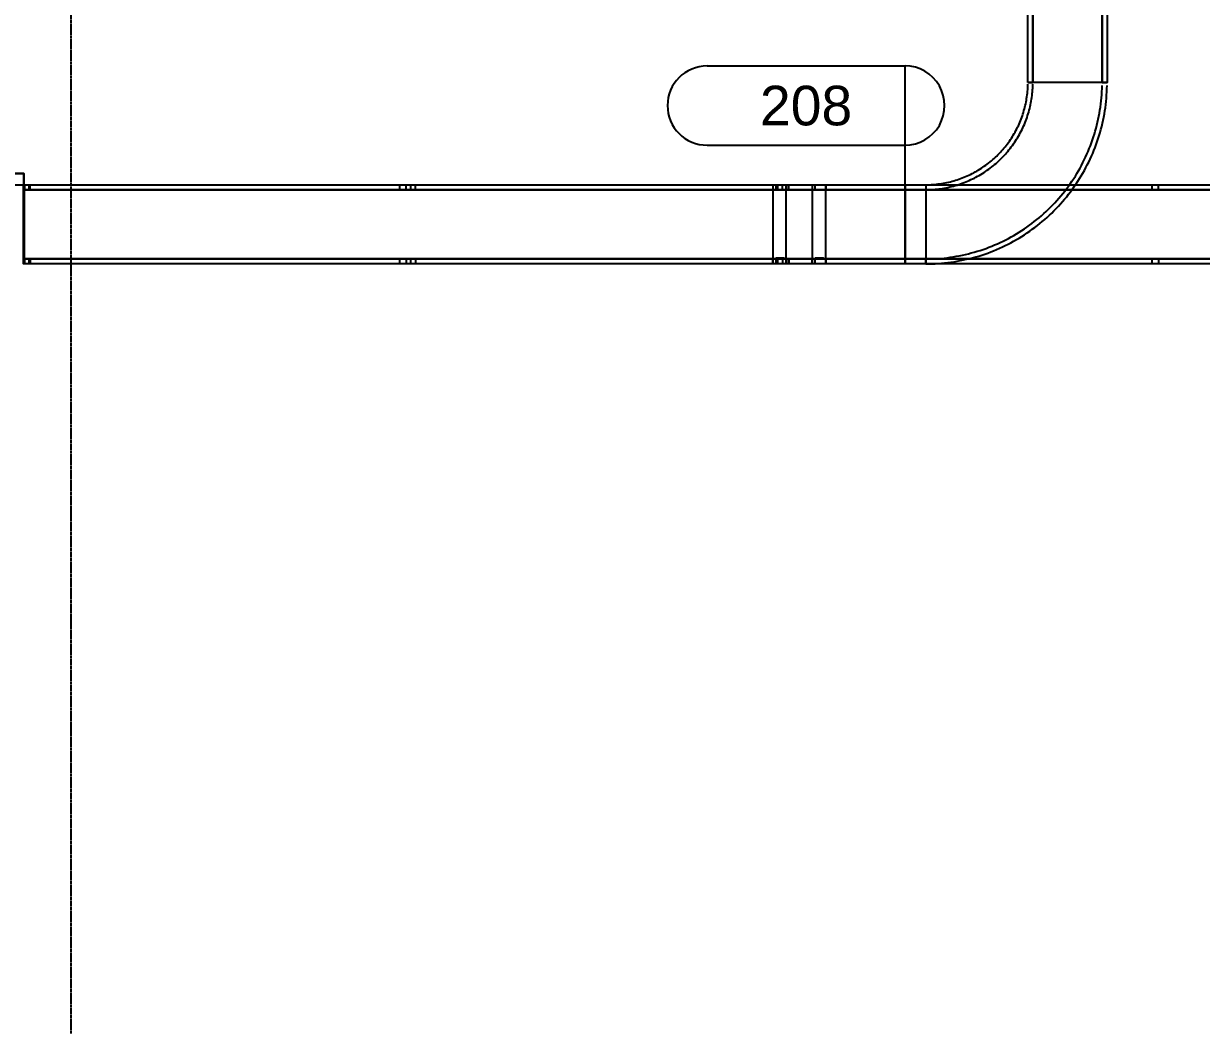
# Model space of a CAD drawing. Header units: inches. Extents: x -21257 to 11444, y 0 to 8704.
# Drawn here: x 2713.8 to 3070.8, y 7013.7 to 7317.3 of the extents above; entities that cross this region are included whole.
import ezdxf
from ezdxf.enums import TextEntityAlignment as Align

# ---------------------------------------------------------------- set-up
doc = ezdxf.new("R2010")
doc.units = ezdxf.units.IN
doc.header["$MEASUREMENT"] = 0
doc.linetypes.add('CENTER2', pattern=[1.125, 0.75, -0.125, 0.125, -0.125])
for name, color, linetype in [('100-CONV-LAYOUT', 3, 'Continuous'), ('200-CONV-LAYOUT', 4, 'Continuous'), ('200-CONV-NUMBERS', 4, 'Continuous'), ('200-CONV-ROLLERS', 4, 'Continuous'), ('Bldg_Cline', 8, 'CENTER2')]:
    doc.layers.add(name, color=color, linetype=linetype)
doc.styles.get("Standard").update_dxf_attribs({"font": 'helvl.shx'})

# ---------------------------------------------------------------- blocks, each defined once
blk = doc.blocks.new('Promise-US15-100330-00-10-003 Bldg Colums')
at = {"layer": 'Bldg_Cline'}
blk.add_line((1800, 7192), (1800, 8), dxfattribs=at)
blk = doc.blocks.new('DCBLOCK')
at = {"linetype": 'Continuous'}
for p, q in [((-0.625, 0), (0, 0)), ((-0.625, -0.25), (0, -0.25))]:
    blk.add_line(p, q, dxfattribs=at)
for centre, start, end in [((-0.625, -0.125), 90, 269.9999), ((0, -0.125), 269.9999, 90)]:
    blk.add_arc(centre, 0.125, start, end)
blk.add_attdef('FORTNAITEM', text='', height=0.125).set_placement((-0.3125, -0.125), align=Align.MIDDLE_CENTER)
at = {"flags": 1}
blk.add_attdef('SERIALNUM', (-0.625, -0.3437), '', height=0.125, dxfattribs=at)
blk = doc.blocks.new('Promise-US15-100330-00-20-408 200 Series')
at = {"layer": '200-CONV-LAYOUT', "color": 1, "linetype": 'Continuous'}
for p, q in [((-12530.26, -7271.56, 185.5), (-12531.76, -7271.56, 185.5)), ((-12531.76, -7271.56, 192), (-12530.26, -7271.56, 192)), ((-12530.26, -7271.56, 192), (-12530.26, -7271.56, 185.5)), ((-12509.26, -7271.56, 185.5), (-12507.76, -7271.56, 185.5)), ((-12509.26, -7271.56, 192), (-12509.26, -7271.56, 185.5)), ((-12509.26, -7271.56, 192), (-12507.76, -7271.56, 192)), ((-12835.94, -7302.56, 138.83), (-12835.94, -7304.06, 138.83)), ((-12835.94, -7304.06, 138.83), (-12834.51, -7304.06, 132.49)), ((-12834.51, -7304.06, 132.49), (-12834.51, -7302.56, 132.49)), ((-12718.88, -7302.56, 165.22), (-12718.88, -7304.06, 165.22)), ((-12718.88, -7304.06, 165.22), (-12717.45, -7304.06, 158.88)), ((-12717.45, -7304.06, 158.88), (-12717.45, -7302.56, 158.88)), ((-12609.14, -7302.56, 189.97), (-12609.14, -7304.06, 189.97)), ((-12607.71, -7304.06, 183.63), (-12609.14, -7304.06, 189.97)), ((-12607.71, -7302.56, 183.63), (-12607.71, -7304.06, 183.63)), ((-12605.09, -7302.56, 190.69), (-12605.09, -7304.06, 190.69)), ((-12605.09, -7304.06, 190.69), (-12604.24, -7304.06, 184.24)), ((-12604.24, -7304.06, 184.24), (-12604.24, -7302.56, 184.24)), ((-12597.16, -7302.56, 191.73), (-12597.16, -7304.06, 191.73)), ((-12596.31, -7304.06, 185.29), (-12597.16, -7304.06, 191.73)), ((-12596.31, -7302.56, 185.29), (-12596.31, -7304.06, 185.29)), ((-12593.01, -7304.06, 185.5), (-12593.01, -7302.56, 185.5)), ((-12593.01, -7302.56, 192), (-12593.01, -7304.06, 192)), ((-12593.01, -7304.06, 192), (-12593.01, -7304.06, 185.5)), ((-12569.01, -7302.56, 185.5), (-12569.01, -7304.06, 185.5)), ((-12569.01, -7302.56, 192), (-12569.01, -7304.06, 192)), ((-12569.01, -7304.06, 185.5), (-12569.01, -7302.56, 185.5)), ((-12569.01, -7302.56, 192), (-12569.01, -7304.06, 192)), ((-12569.01, -7304.06, 185.5), (-12569.01, -7304.06, 192)), ((-12569.01, -7304.06, 192), (-12569.01, -7304.06, 185.5)), ((-12562.76, -7302.56, 185.5), (-12562.76, -7304.06, 185.5)), ((-12562.76, -7302.56, 192), (-12562.76, -7304.06, 192)), ((-12562.76, -7304.06, 185.5), (-12562.76, -7304.06, 192)), ((-12835.94, -7325.06, 138.83), (-12834.51, -7325.06, 132.49)), ((-12835.94, -7325.06, 138.83), (-12835.94, -7326.56, 138.83)), ((-12834.51, -7325.06, 132.49), (-12834.51, -7326.56, 132.49)), ((-12718.88, -7325.06, 165.22), (-12717.45, -7325.06, 158.88)), ((-12718.88, -7325.06, 165.22), (-12718.88, -7326.56, 165.22)), ((-12717.45, -7325.06, 158.88), (-12717.45, -7326.56, 158.88)), ((-12609.14, -7325.06, 189.97), (-12607.71, -7325.06, 183.63)), ((-12609.14, -7326.56, 189.97), (-12609.14, -7325.06, 189.97)), ((-12607.71, -7325.06, 183.63), (-12607.71, -7326.56, 183.63)), ((-12605.09, -7325.06, 190.69), (-12604.24, -7325.06, 184.24)), ((-12605.09, -7325.06, 190.69), (-12605.09, -7326.56, 190.69)), ((-12604.24, -7325.06, 184.24), (-12604.24, -7326.56, 184.24)), ((-12597.16, -7325.06, 191.73), (-12596.31, -7325.06, 185.29)), ((-12597.16, -7326.56, 191.73), (-12597.16, -7325.06, 191.73)), ((-12596.31, -7325.06, 185.29), (-12596.31, -7326.56, 185.29)), ((-12593.01, -7325.06, 185.5), (-12593.01, -7326.56, 185.5)), ((-12593.01, -7325.06, 192), (-12593.01, -7325.06, 185.5)), ((-12593.01, -7325.06, 192), (-12593.01, -7326.56, 192)), ((-12569.01, -7325.06, 185.5), (-12569.01, -7326.56, 185.5)), ((-12569.01, -7325.06, 192), (-12569.01, -7325.06, 185.5)), ((-12569.01, -7326.56, 192), (-12569.01, -7325.06, 192)), ((-12569.01, -7325.06, 185.5), (-12569.01, -7326.56, 185.5)), ((-12569.01, -7325.06, 192), (-12569.01, -7325.06, 185.5)), ((-12569.01, -7325.06, 192), (-12569.01, -7326.56, 192)), ((-12562.76, -7325.06, 185.5), (-12562.76, -7326.56, 185.5)), ((-12562.76, -7325.06, 192), (-12562.76, -7325.06, 185.5)), ((-12562.76, -7326.56, 192), (-12562.76, -7325.06, 192))]:
    blk.add_line(p, q, dxfattribs=at)
at = {"layer": '200-CONV-LAYOUT', "color": 1}
for points in [[(-12562.76, -7302.56, 185.5), (-12562.22, -7302.56, 185.5), (-12561.68, -7302.54, 185.5), (-12561.14, -7302.52, 185.5), (-12560.6, -7302.49, 185.5), (-12560.06, -7302.44, 185.5), (-12559.52, -7302.39, 185.5), (-12558.99, -7302.33, 185.5), (-12558.45, -7302.26, 185.5), (-12557.91, -7302.18, 185.5), (-12557.38, -7302.09, 185.5), (-12556.85, -7301.99, 185.5), (-12556.32, -7301.89, 185.5), (-12555.79, -7301.77, 185.5), (-12555.26, -7301.64, 185.5), (-12554.74, -7301.51, 185.5), (-12554.22, -7301.36, 185.5), (-12553.7, -7301.21, 185.5), (-12553.18, -7301.05, 185.5), (-12552.67, -7300.87, 185.5), (-12552.16, -7300.69, 185.5), (-12551.65, -7300.5, 185.5), (-12551.15, -7300.31, 185.5), (-12550.65, -7300.1, 185.5), (-12550.16, -7299.88, 185.5), (-12549.66, -7299.66, 185.5), (-12549.17, -7299.43, 185.5), (-12548.69, -7299.18, 185.5), (-12548.21, -7298.93, 185.5), (-12547.73, -7298.68, 185.5), (-12547.26, -7298.41, 185.5), (-12546.8, -7298.13, 185.5), (-12546.34, -7297.85, 185.5), (-12545.88, -7297.56, 185.5), (-12545.43, -7297.26, 185.5), (-12544.98, -7296.96, 185.5), (-12544.54, -7296.64, 185.5), (-12544.11, -7296.32, 185.5), (-12543.68, -7295.99, 185.5), (-12543.26, -7295.65, 185.5), (-12542.84, -7295.31, 185.5), (-12542.43, -7294.96, 185.5), (-12542.02, -7294.6, 185.5), (-12541.62, -7294.23, 185.5), (-12541.23, -7293.86, 185.5), (-12540.84, -7293.48, 185.5), (-12540.46, -7293.1, 185.5), (-12540.09, -7292.7, 185.5), (-12539.73, -7292.31, 185.5), (-12539.37, -7291.9, 185.5), (-12539.02, -7291.49, 185.5), (-12538.67, -7291.07, 185.5), (-12538.34, -7290.65, 185.5), (-12538.01, -7290.22, 185.5), (-12537.68, -7289.78, 185.5), (-12537.37, -7289.34, 185.5), (-12537.06, -7288.9, 185.5), (-12536.77, -7288.45, 185.5), (-12536.47, -7287.99, 185.5), (-12536.19, -7287.53, 185.5), (-12535.92, -7287.06, 185.5), (-12535.65, -7286.59, 185.5), (-12535.39, -7286.12, 185.5), (-12535.14, -7285.64, 185.5), (-12534.9, -7285.15, 185.5), (-12534.67, -7284.66, 185.5), (-12534.44, -7284.17, 185.5), (-12534.23, -7283.68, 185.5), (-12534.02, -7283.18, 185.5), (-12533.82, -7282.67, 185.5), (-12533.63, -7282.17, 185.5), (-12533.45, -7281.66, 185.5), (-12533.28, -7281.14, 185.5), (-12533.12, -7280.63, 185.5), (-12532.96, -7280.11, 185.5), (-12532.82, -7279.59, 185.5), (-12532.68, -7279.06, 185.5), (-12532.56, -7278.54, 185.5), (-12532.44, -7278.01, 185.5), (-12532.33, -7277.48, 185.5), (-12532.23, -7276.95, 185.5), (-12532.15, -7276.41, 185.5), (-12532.07, -7275.88, 185.5), (-12532, -7275.34, 185.5), (-12531.93, -7274.8, 185.5), (-12531.88, -7274.26, 185.5), (-12531.84, -7273.72, 185.5), (-12531.81, -7273.18, 185.5), (-12531.78, -7272.64, 185.5), (-12531.77, -7272.1, 185.5)], [(-12562.76, -7302.56, 192), (-12562.22, -7302.56, 192), (-12561.68, -7302.54, 192), (-12561.14, -7302.52, 192), (-12560.6, -7302.49, 192), (-12560.06, -7302.44, 192), (-12559.52, -7302.39, 192), (-12558.99, -7302.33, 192), (-12558.45, -7302.26, 192), (-12557.91, -7302.18, 192), (-12557.38, -7302.09, 192), (-12556.85, -7301.99, 192), (-12556.32, -7301.89, 192), (-12555.79, -7301.77, 192), (-12555.26, -7301.64, 192), (-12554.74, -7301.51, 192), (-12554.22, -7301.36, 192), (-12553.7, -7301.21, 192), (-12553.18, -7301.05, 192), (-12552.67, -7300.87, 192), (-12552.16, -7300.69, 192), (-12551.65, -7300.5, 192), (-12551.15, -7300.31, 192), (-12550.65, -7300.1, 192), (-12550.16, -7299.88, 192), (-12549.66, -7299.66, 192), (-12549.17, -7299.43, 192), (-12548.69, -7299.18, 192), (-12548.21, -7298.93, 192), (-12547.73, -7298.68, 192), (-12547.26, -7298.41, 192), (-12546.8, -7298.13, 192), (-12546.34, -7297.85, 192), (-12545.88, -7297.56, 192), (-12545.43, -7297.26, 192), (-12544.98, -7296.96, 192), (-12544.54, -7296.64, 192), (-12544.11, -7296.32, 192), (-12543.68, -7295.99, 192), (-12543.26, -7295.65, 192), (-12542.84, -7295.31, 192), (-12542.43, -7294.96, 192), (-12542.02, -7294.6, 192), (-12541.62, -7294.23, 192), (-12541.23, -7293.86, 192), (-12540.84, -7293.48, 192), (-12540.46, -7293.1, 192), (-12540.09, -7292.7, 192), (-12539.73, -7292.31, 192), (-12539.37, -7291.9, 192), (-12539.02, -7291.49, 192), (-12538.67, -7291.07, 192), (-12538.34, -7290.65, 192), (-12538.01, -7290.22, 192), (-12537.68, -7289.78, 192), (-12537.37, -7289.34, 192), (-12537.06, -7288.9, 192), (-12536.77, -7288.45, 192), (-12536.47, -7287.99, 192), (-12536.19, -7287.53, 192), (-12535.92, -7287.06, 192), (-12535.65, -7286.59, 192), (-12535.39, -7286.12, 192), (-12535.14, -7285.64, 192), (-12534.9, -7285.15, 192), (-12534.67, -7284.66, 192), (-12534.44, -7284.17, 192), (-12534.23, -7283.68, 192), (-12534.02, -7283.18, 192), (-12533.82, -7282.67, 192), (-12533.63, -7282.17, 192), (-12533.45, -7281.66, 192), (-12533.28, -7281.14, 192), (-12533.12, -7280.63, 192), (-12532.96, -7280.11, 192), (-12532.82, -7279.59, 192), (-12532.68, -7279.06, 192), (-12532.56, -7278.54, 192), (-12532.44, -7278.01, 192), (-12532.33, -7277.48, 192), (-12532.23, -7276.95, 192), (-12532.15, -7276.41, 192), (-12532.07, -7275.88, 192), (-12532, -7275.34, 192), (-12531.93, -7274.8, 192), (-12531.88, -7274.26, 192), (-12531.84, -7273.72, 192), (-12531.81, -7273.18, 192), (-12531.78, -7272.64, 192), (-12531.77, -7272.1, 192)], [(-12562.76, -7304.06, 185.5), (-12562.2, -7304.06, 185.5), (-12561.63, -7304.04, 185.5), (-12561.06, -7304.02, 185.5), (-12560.5, -7303.98, 185.5), (-12559.93, -7303.94, 185.5), (-12559.37, -7303.88, 185.5), (-12558.8, -7303.82, 185.5), (-12558.24, -7303.75, 185.5), (-12557.68, -7303.66, 185.5), (-12557.12, -7303.57, 185.5), (-12556.56, -7303.47, 185.5), (-12556.01, -7303.35, 185.5), (-12555.45, -7303.23, 185.5), (-12554.9, -7303.1, 185.5), (-12554.35, -7302.96, 185.5), (-12553.81, -7302.8, 185.5), (-12553.26, -7302.64, 185.5), (-12552.72, -7302.47, 185.5), (-12552.18, -7302.29, 185.5), (-12551.65, -7302.1, 185.5), (-12551.12, -7301.9, 185.5), (-12550.59, -7301.7, 185.5), (-12550.07, -7301.48, 185.5), (-12549.55, -7301.25, 185.5), (-12549.03, -7301.02, 185.5), (-12548.52, -7300.77, 185.5), (-12548.01, -7300.52, 185.5), (-12547.51, -7300.26, 185.5), (-12547.01, -7299.99, 185.5), (-12546.51, -7299.71, 185.5), (-12546.03, -7299.42, 185.5), (-12545.54, -7299.12, 185.5), (-12545.06, -7298.82, 185.5), (-12544.59, -7298.51, 185.5), (-12544.12, -7298.18, 185.5), (-12543.66, -7297.86, 185.5), (-12543.2, -7297.52, 185.5), (-12542.75, -7297.17, 185.5), (-12542.31, -7296.82, 185.5), (-12541.87, -7296.46, 185.5), (-12541.44, -7296.09, 185.5), (-12541.02, -7295.71, 185.5), (-12540.6, -7295.33, 185.5), (-12540.19, -7294.94, 185.5), (-12539.78, -7294.54, 185.5), (-12539.39, -7294.14, 185.5), (-12538.99, -7293.73, 185.5), (-12538.61, -7293.31, 185.5), (-12538.24, -7292.88, 185.5), (-12537.87, -7292.45, 185.5), (-12537.51, -7292.02, 185.5), (-12537.15, -7291.57, 185.5), (-12536.81, -7291.12, 185.5), (-12536.47, -7290.67, 185.5), (-12536.14, -7290.2, 185.5), (-12535.82, -7289.74, 185.5), (-12535.51, -7289.26, 185.5), (-12535.2, -7288.78, 185.5), (-12534.91, -7288.3, 185.5), (-12534.62, -7287.81, 185.5), (-12534.34, -7287.32, 185.5), (-12534.07, -7286.82, 185.5), (-12533.81, -7286.32, 185.5), (-12533.55, -7285.81, 185.5), (-12533.31, -7285.3, 185.5), (-12533.07, -7284.78, 185.5), (-12532.85, -7284.26, 185.5), (-12532.63, -7283.74, 185.5), (-12532.42, -7283.21, 185.5), (-12532.22, -7282.68, 185.5), (-12532.03, -7282.14, 185.5), (-12531.85, -7281.61, 185.5), (-12531.68, -7281.06, 185.5), (-12531.52, -7280.52, 185.5), (-12531.37, -7279.97, 185.5), (-12531.23, -7279.42, 185.5), (-12531.1, -7278.87, 185.5), (-12530.97, -7278.32, 185.5), (-12530.86, -7277.76, 185.5), (-12530.76, -7277.21, 185.5), (-12530.66, -7276.65, 185.5), (-12530.58, -7276.09, 185.5), (-12530.51, -7275.52, 185.5), (-12530.44, -7274.96, 185.5), (-12530.39, -7274.4, 185.5), (-12530.34, -7273.83, 185.5), (-12530.31, -7273.26, 185.5), (-12530.28, -7272.7, 185.5), (-12530.27, -7272.13, 185.5)], [(-12562.76, -7304.06, 192), (-12562.2, -7304.06, 192), (-12561.63, -7304.04, 192), (-12561.06, -7304.02, 192), (-12560.5, -7303.98, 192), (-12559.93, -7303.94, 192), (-12559.37, -7303.88, 192), (-12558.8, -7303.82, 192), (-12558.24, -7303.75, 192), (-12557.68, -7303.66, 192), (-12557.12, -7303.57, 192), (-12556.56, -7303.47, 192), (-12556.01, -7303.35, 192), (-12555.45, -7303.23, 192), (-12554.9, -7303.1, 192), (-12554.35, -7302.96, 192), (-12553.81, -7302.8, 192), (-12553.26, -7302.64, 192), (-12552.72, -7302.47, 192), (-12552.18, -7302.29, 192), (-12551.65, -7302.1, 192), (-12551.12, -7301.9, 192), (-12550.59, -7301.7, 192), (-12550.07, -7301.48, 192), (-12549.55, -7301.25, 192), (-12549.03, -7301.02, 192), (-12548.52, -7300.77, 192), (-12548.01, -7300.52, 192), (-12547.51, -7300.26, 192), (-12547.01, -7299.99, 192), (-12546.51, -7299.71, 192), (-12546.03, -7299.42, 192), (-12545.54, -7299.12, 192), (-12545.06, -7298.82, 192), (-12544.59, -7298.51, 192), (-12544.12, -7298.18, 192), (-12543.66, -7297.86, 192), (-12543.2, -7297.52, 192), (-12542.75, -7297.17, 192), (-12542.31, -7296.82, 192), (-12541.87, -7296.46, 192), (-12541.44, -7296.09, 192), (-12541.02, -7295.71, 192), (-12540.6, -7295.33, 192), (-12540.19, -7294.94, 192), (-12539.78, -7294.54, 192), (-12539.39, -7294.14, 192), (-12538.99, -7293.73, 192), (-12538.61, -7293.31, 192), (-12538.24, -7292.88, 192), (-12537.87, -7292.45, 192), (-12537.51, -7292.02, 192), (-12537.15, -7291.57, 192), (-12536.81, -7291.12, 192), (-12536.47, -7290.67, 192), (-12536.14, -7290.2, 192), (-12535.82, -7289.74, 192), (-12535.51, -7289.26, 192), (-12535.2, -7288.78, 192), (-12534.91, -7288.3, 192), (-12534.62, -7287.81, 192), (-12534.34, -7287.32, 192), (-12534.07, -7286.82, 192), (-12533.81, -7286.32, 192), (-12533.55, -7285.81, 192), (-12533.31, -7285.3, 192), (-12533.07, -7284.78, 192), (-12532.85, -7284.26, 192), (-12532.63, -7283.74, 192), (-12532.42, -7283.21, 192), (-12532.22, -7282.68, 192), (-12532.03, -7282.14, 192), (-12531.85, -7281.61, 192), (-12531.68, -7281.06, 192), (-12531.52, -7280.52, 192), (-12531.37, -7279.97, 192), (-12531.23, -7279.42, 192), (-12531.1, -7278.87, 192), (-12530.97, -7278.32, 192), (-12530.86, -7277.76, 192), (-12530.76, -7277.21, 192), (-12530.66, -7276.65, 192), (-12530.58, -7276.09, 192), (-12530.51, -7275.52, 192), (-12530.44, -7274.96, 192), (-12530.39, -7274.4, 192), (-12530.34, -7273.83, 192), (-12530.31, -7273.26, 192), (-12530.28, -7272.7, 192), (-12530.27, -7272.13, 192)], [(-12562.76, -7325.06, 185.5), (-12561.83, -7325.05, 185.5), (-12560.9, -7325.03, 185.5), (-12559.96, -7324.99, 185.5), (-12559.03, -7324.93, 185.5), (-12558.1, -7324.86, 185.5), (-12557.17, -7324.77, 185.5), (-12556.24, -7324.66, 185.5), (-12555.32, -7324.54, 185.5), (-12554.39, -7324.4, 185.5), (-12553.47, -7324.25, 185.5), (-12552.56, -7324.08, 185.5), (-12551.64, -7323.89, 185.5), (-12550.73, -7323.69, 185.5), (-12549.82, -7323.47, 185.5), (-12548.92, -7323.24, 185.5), (-12548.02, -7322.99, 185.5), (-12547.12, -7322.72, 185.5), (-12546.23, -7322.44, 185.5), (-12545.35, -7322.15, 185.5), (-12544.47, -7321.84, 185.5), (-12543.59, -7321.51, 185.5), (-12542.72, -7321.17, 185.5), (-12541.86, -7320.81, 185.5), (-12541, -7320.44, 185.5), (-12540.15, -7320.05, 185.5), (-12539.31, -7319.65, 185.5), (-12538.48, -7319.23, 185.5), (-12537.65, -7318.8, 185.5), (-12536.83, -7318.35, 185.5), (-12536.01, -7317.89, 185.5), (-12535.21, -7317.42, 185.5), (-12534.41, -7316.93, 185.5), (-12533.63, -7316.43, 185.5), (-12532.85, -7315.92, 185.5), (-12532.08, -7315.39, 185.5), (-12531.32, -7314.84, 185.5), (-12530.57, -7314.29, 185.5), (-12529.83, -7313.72, 185.5), (-12529.1, -7313.14, 185.5), (-12528.37, -7312.55, 185.5), (-12527.66, -7311.94, 185.5), (-12526.97, -7311.32, 185.5), (-12526.28, -7310.69, 185.5), (-12525.6, -7310.05, 185.5), (-12524.93, -7309.39, 185.5), (-12524.28, -7308.73, 185.5), (-12523.64, -7308.05, 185.5), (-12523.01, -7307.36, 185.5), (-12522.39, -7306.66, 185.5), (-12521.78, -7305.95, 185.5), (-12521.19, -7305.23, 185.5), (-12520.61, -7304.5, 185.5), (-12520.04, -7303.76, 185.5), (-12519.48, -7303.01, 185.5), (-12518.94, -7302.25, 185.5), (-12518.41, -7301.48, 185.5), (-12517.9, -7300.7, 185.5), (-12517.39, -7299.91, 185.5), (-12516.91, -7299.12, 185.5), (-12516.43, -7298.31, 185.5), (-12515.97, -7297.5, 185.5), (-12515.53, -7296.68, 185.5), (-12515.1, -7295.85, 185.5), (-12514.68, -7295.02, 185.5), (-12514.28, -7294.17, 185.5), (-12513.89, -7293.32, 185.5), (-12513.52, -7292.47, 185.5), (-12513.16, -7291.6, 185.5), (-12512.82, -7290.74, 185.5), (-12512.49, -7289.86, 185.5), (-12512.18, -7288.98, 185.5), (-12511.88, -7288.09, 185.5), (-12511.6, -7287.2, 185.5), (-12511.34, -7286.31, 185.5), (-12511.09, -7285.41, 185.5), (-12510.85, -7284.51, 185.5), (-12510.64, -7283.6, 185.5), (-12510.43, -7282.69, 185.5), (-12510.25, -7281.77, 185.5), (-12510.08, -7280.85, 185.5), (-12509.92, -7279.93, 185.5), (-12509.78, -7279.01, 185.5), (-12509.66, -7278.08, 185.5), (-12509.56, -7277.15, 185.5), (-12509.47, -7276.23, 185.5), (-12509.39, -7275.29, 185.5), (-12509.34, -7274.36, 185.5), (-12509.3, -7273.43, 185.5), (-12509.27, -7272.5, 185.5)], [(-12562.76, -7325.06, 192), (-12561.83, -7325.05, 192), (-12560.9, -7325.03, 192), (-12559.96, -7324.99, 192), (-12559.03, -7324.93, 192), (-12558.1, -7324.86, 192), (-12557.17, -7324.77, 192), (-12556.24, -7324.66, 192), (-12555.32, -7324.54, 192), (-12554.39, -7324.4, 192), (-12553.47, -7324.25, 192), (-12552.56, -7324.08, 192), (-12551.64, -7323.89, 192), (-12550.73, -7323.69, 192), (-12549.82, -7323.47, 192), (-12548.92, -7323.24, 192), (-12548.02, -7322.99, 192), (-12547.12, -7322.72, 192), (-12546.23, -7322.44, 192), (-12545.35, -7322.15, 192), (-12544.47, -7321.84, 192), (-12543.59, -7321.51, 192), (-12542.72, -7321.17, 192), (-12541.86, -7320.81, 192), (-12541, -7320.44, 192), (-12540.15, -7320.05, 192), (-12539.31, -7319.65, 192), (-12538.48, -7319.23, 192), (-12537.65, -7318.8, 192), (-12536.83, -7318.35, 192), (-12536.01, -7317.89, 192), (-12535.21, -7317.42, 192), (-12534.41, -7316.93, 192), (-12533.63, -7316.43, 192), (-12532.85, -7315.92, 192), (-12532.08, -7315.39, 192), (-12531.32, -7314.84, 192), (-12530.57, -7314.29, 192), (-12529.83, -7313.72, 192), (-12529.1, -7313.14, 192), (-12528.37, -7312.55, 192), (-12527.66, -7311.94, 192), (-12526.97, -7311.32, 192), (-12526.28, -7310.69, 192), (-12525.6, -7310.05, 192), (-12524.93, -7309.39, 192), (-12524.28, -7308.73, 192), (-12523.64, -7308.05, 192), (-12523.01, -7307.36, 192), (-12522.39, -7306.66, 192), (-12521.78, -7305.95, 192), (-12521.19, -7305.23, 192), (-12520.61, -7304.5, 192), (-12520.04, -7303.76, 192), (-12519.48, -7303.01, 192), (-12518.94, -7302.25, 192), (-12518.41, -7301.48, 192), (-12517.9, -7300.7, 192), (-12517.39, -7299.91, 192), (-12516.91, -7299.12, 192), (-12516.43, -7298.31, 192), (-12515.97, -7297.5, 192), (-12515.53, -7296.68, 192), (-12515.1, -7295.85, 192), (-12514.68, -7295.02, 192), (-12514.28, -7294.17, 192), (-12513.89, -7293.32, 192), (-12513.52, -7292.47, 192), (-12513.16, -7291.6, 192), (-12512.82, -7290.74, 192), (-12512.49, -7289.86, 192), (-12512.18, -7288.98, 192), (-12511.88, -7288.09, 192), (-12511.6, -7287.2, 192), (-12511.34, -7286.31, 192), (-12511.09, -7285.41, 192), (-12510.85, -7284.51, 192), (-12510.64, -7283.6, 192), (-12510.43, -7282.69, 192), (-12510.25, -7281.77, 192), (-12510.08, -7280.85, 192), (-12509.92, -7279.93, 192), (-12509.78, -7279.01, 192), (-12509.66, -7278.08, 192), (-12509.56, -7277.15, 192), (-12509.47, -7276.23, 192), (-12509.39, -7275.29, 192), (-12509.34, -7274.36, 192), (-12509.3, -7273.43, 192), (-12509.27, -7272.5, 192)], [(-12562.76, -7326.56, 185.5), (-12561.8, -7326.55, 185.5), (-12560.84, -7326.53, 185.5), (-12559.89, -7326.49, 185.5), (-12558.93, -7326.43, 185.5), (-12557.97, -7326.35, 185.5), (-12557.01, -7326.26, 185.5), (-12556.06, -7326.15, 185.5), (-12555.11, -7326.03, 185.5), (-12554.16, -7325.89, 185.5), (-12553.21, -7325.73, 185.5), (-12552.27, -7325.55, 185.5), (-12551.33, -7325.36, 185.5), (-12550.39, -7325.15, 185.5), (-12549.46, -7324.93, 185.5), (-12548.53, -7324.69, 185.5), (-12547.6, -7324.43, 185.5), (-12546.68, -7324.16, 185.5), (-12545.77, -7323.87, 185.5), (-12544.86, -7323.57, 185.5), (-12543.95, -7323.25, 185.5), (-12543.05, -7322.91, 185.5), (-12542.16, -7322.56, 185.5), (-12541.27, -7322.19, 185.5), (-12540.39, -7321.81, 185.5), (-12539.52, -7321.41, 185.5), (-12538.65, -7321, 185.5), (-12537.79, -7320.57, 185.5), (-12536.94, -7320.12, 185.5), (-12536.1, -7319.67, 185.5), (-12535.26, -7319.19, 185.5), (-12534.44, -7318.71, 185.5), (-12533.62, -7318.21, 185.5), (-12532.81, -7317.69, 185.5), (-12532.01, -7317.16, 185.5), (-12531.22, -7316.62, 185.5), (-12530.44, -7316.06, 185.5), (-12529.66, -7315.49, 185.5), (-12528.9, -7314.9, 185.5), (-12528.15, -7314.31, 185.5), (-12527.41, -7313.69, 185.5), (-12526.68, -7313.07, 185.5), (-12525.96, -7312.44, 185.5), (-12525.25, -7311.79, 185.5), (-12524.56, -7311.13, 185.5), (-12523.87, -7310.45, 185.5), (-12523.2, -7309.77, 185.5), (-12522.54, -7309.07, 185.5), (-12521.89, -7308.36, 185.5), (-12521.25, -7307.65, 185.5), (-12520.63, -7306.92, 185.5), (-12520.02, -7306.18, 185.5), (-12519.42, -7305.42, 185.5), (-12518.84, -7304.66, 185.5), (-12518.27, -7303.89, 185.5), (-12517.71, -7303.11, 185.5), (-12517.17, -7302.32, 185.5), (-12516.64, -7301.52, 185.5), (-12516.12, -7300.71, 185.5), (-12515.62, -7299.89, 185.5), (-12515.13, -7299.06, 185.5), (-12514.66, -7298.23, 185.5), (-12514.2, -7297.38, 185.5), (-12513.76, -7296.53, 185.5), (-12513.33, -7295.67, 185.5), (-12512.92, -7294.81, 185.5), (-12512.52, -7293.93, 185.5), (-12512.14, -7293.05, 185.5), (-12511.77, -7292.17, 185.5), (-12511.42, -7291.27, 185.5), (-12511.08, -7290.37, 185.5), (-12510.76, -7289.47, 185.5), (-12510.46, -7288.56, 185.5), (-12510.17, -7287.64, 185.5), (-12509.89, -7286.72, 185.5), (-12509.64, -7285.8, 185.5), (-12509.4, -7284.87, 185.5), (-12509.17, -7283.93, 185.5), (-12508.97, -7283, 185.5), (-12508.77, -7282.06, 185.5), (-12508.6, -7281.11, 185.5), (-12508.44, -7280.17, 185.5), (-12508.3, -7279.22, 185.5), (-12508.17, -7278.27, 185.5), (-12508.07, -7277.31, 185.5), (-12507.97, -7276.36, 185.5), (-12507.9, -7275.4, 185.5), (-12507.84, -7274.44, 185.5), (-12507.8, -7273.48, 185.5), (-12507.77, -7272.52, 185.5)], [(-12562.76, -7326.56, 192), (-12561.8, -7326.55, 192), (-12560.84, -7326.53, 192), (-12559.89, -7326.49, 192), (-12558.93, -7326.43, 192), (-12557.97, -7326.35, 192), (-12557.01, -7326.26, 192), (-12556.06, -7326.15, 192), (-12555.11, -7326.03, 192), (-12554.16, -7325.89, 192), (-12553.21, -7325.73, 192), (-12552.27, -7325.55, 192), (-12551.33, -7325.36, 192), (-12550.39, -7325.15, 192), (-12549.46, -7324.93, 192), (-12548.53, -7324.69, 192), (-12547.6, -7324.43, 192), (-12546.68, -7324.16, 192), (-12545.77, -7323.87, 192), (-12544.86, -7323.57, 192), (-12543.95, -7323.25, 192), (-12543.05, -7322.91, 192), (-12542.16, -7322.56, 192), (-12541.27, -7322.19, 192), (-12540.39, -7321.81, 192), (-12539.52, -7321.41, 192), (-12538.65, -7321, 192), (-12537.79, -7320.57, 192), (-12536.94, -7320.12, 192), (-12536.1, -7319.67, 192), (-12535.26, -7319.19, 192), (-12534.44, -7318.71, 192), (-12533.62, -7318.21, 192), (-12532.81, -7317.69, 192), (-12532.01, -7317.16, 192), (-12531.22, -7316.62, 192), (-12530.44, -7316.06, 192), (-12529.66, -7315.49, 192), (-12528.9, -7314.9, 192), (-12528.15, -7314.31, 192), (-12527.41, -7313.69, 192), (-12526.68, -7313.07, 192), (-12525.96, -7312.44, 192), (-12525.25, -7311.79, 192), (-12524.56, -7311.13, 192), (-12523.87, -7310.45, 192), (-12523.2, -7309.77, 192), (-12522.54, -7309.07, 192), (-12521.89, -7308.36, 192), (-12521.25, -7307.65, 192), (-12520.63, -7306.92, 192), (-12520.02, -7306.18, 192), (-12519.42, -7305.42, 192), (-12518.84, -7304.66, 192), (-12518.27, -7303.89, 192), (-12517.71, -7303.11, 192), (-12517.17, -7302.32, 192), (-12516.64, -7301.52, 192), (-12516.12, -7300.71, 192), (-12515.62, -7299.89, 192), (-12515.13, -7299.06, 192), (-12514.66, -7298.23, 192), (-12514.2, -7297.38, 192), (-12513.76, -7296.53, 192), (-12513.33, -7295.67, 192), (-12512.92, -7294.81, 192), (-12512.52, -7293.93, 192), (-12512.14, -7293.05, 192), (-12511.77, -7292.17, 192), (-12511.42, -7291.27, 192), (-12511.08, -7290.37, 192), (-12510.76, -7289.47, 192), (-12510.46, -7288.56, 192), (-12510.17, -7287.64, 192), (-12509.89, -7286.72, 192), (-12509.64, -7285.8, 192), (-12509.4, -7284.87, 192), (-12509.17, -7283.93, 192), (-12508.97, -7283, 192), (-12508.77, -7282.06, 192), (-12508.6, -7281.11, 192), (-12508.44, -7280.17, 192), (-12508.3, -7279.22, 192), (-12508.17, -7278.27, 192), (-12508.07, -7277.31, 192), (-12507.97, -7276.36, 192), (-12507.9, -7275.4, 192), (-12507.84, -7274.44, 192), (-12507.8, -7273.48, 192), (-12507.77, -7272.52, 192)]]:
    blk.add_polyline3d(points, dxfattribs=at)
for points in [[(-12531.76, -7271.56, 185.5), (-12531.76, -7247.56, 185.5), (-12530.26, -7247.56, 185.5), (-12530.26, -7271.56, 185.5)], [(-12531.76, -7271.56, 192), (-12531.76, -7247.56, 192), (-12530.26, -7247.56, 192), (-12530.26, -7271.56, 192)], [(-12530.26, -7271.56, 192), (-12530.26, -7247.56, 192), (-12509.26, -7247.56, 192), (-12509.26, -7271.56, 192)], [(-12530.26, -7271.56, 192), (-12530.26, -7247.56, 192), (-12530.26, -7247.56, 185.5), (-12530.26, -7271.56, 185.5)], [(-12509.26, -7271.56, 192), (-12509.26, -7247.56, 192), (-12509.26, -7247.56, 185.5), (-12509.26, -7271.56, 185.5)], [(-12509.26, -7271.56, 185.5), (-12509.26, -7247.56, 185.5), (-12507.76, -7247.56, 185.5), (-12507.76, -7271.56, 185.5)], [(-12509.26, -7271.56, 192), (-12509.26, -7247.56, 192), (-12507.76, -7247.56, 192), (-12507.76, -7271.56, 192)], [(-12836.16, -7299.19, 138), (-12848.16, -7299.19, 138), (-12848.16, -7299.19, 134), (-12836.16, -7299.19, 134)], [(-12836.16, -7302.56, 138), (-12836.16, -7299.19, 138), (-12848.16, -7299.19, 138), (-12848.16, -7302.56, 138)], [(-12836.16, -7299.19, 138), (-12836.16, -7302.56, 138), (-12836.16, -7302.56, 134), (-12836.16, -7299.19, 134)], [(-12835.94, -7302.56, 138.83), (-12609.14, -7302.56, 189.97), (-12609.14, -7304.06, 189.97), (-12835.94, -7304.06, 138.83)], [(-12835.94, -7304.06, 138.83), (-12609.14, -7304.06, 189.97), (-12609.14, -7325.06, 189.97), (-12835.94, -7325.06, 138.83)], [(-12835.94, -7304.06, 138.83), (-12609.14, -7304.06, 189.97), (-12607.71, -7304.06, 183.63), (-12834.51, -7304.06, 132.49)], [(-12834.51, -7302.56, 132.49), (-12607.71, -7302.56, 183.63), (-12607.71, -7304.06, 183.63), (-12834.51, -7304.06, 132.49)], [(-12605.09, -7302.56, 190.69), (-12597.16, -7302.56, 191.73), (-12597.16, -7304.06, 191.73), (-12605.09, -7304.06, 190.69)], [(-12605.09, -7304.06, 190.69), (-12597.16, -7304.06, 191.73), (-12597.16, -7325.06, 191.73), (-12605.09, -7325.06, 190.69)], [(-12605.09, -7304.06, 190.69), (-12597.16, -7304.06, 191.73), (-12596.31, -7304.06, 185.29), (-12604.24, -7304.06, 184.24)], [(-12604.24, -7302.56, 184.24), (-12596.31, -7302.56, 185.29), (-12596.31, -7304.06, 185.29), (-12604.24, -7304.06, 184.24)], [(-12593.01, -7302.56, 185.5), (-12569.01, -7302.56, 185.5), (-12569.01, -7304.06, 185.5), (-12593.01, -7304.06, 185.5)], [(-12593.01, -7302.56, 192), (-12569.01, -7302.56, 192), (-12569.01, -7304.06, 192), (-12593.01, -7304.06, 192)], [(-12593.01, -7304.06, 192), (-12569.01, -7304.06, 192), (-12569.01, -7325.06, 192), (-12593.01, -7325.06, 192)], [(-12593.01, -7304.06, 192), (-12569.01, -7304.06, 192), (-12569.01, -7304.06, 185.5), (-12593.01, -7304.06, 185.5)], [(-12569.01, -7302.56, 185.5), (-12562.76, -7302.56, 185.5), (-12562.76, -7304.06, 185.5), (-12569.01, -7304.06, 185.5)], [(-12569.01, -7302.56, 192), (-12562.76, -7302.56, 192), (-12562.76, -7304.06, 192), (-12569.01, -7304.06, 192)], [(-12569.01, -7304.06, 192), (-12562.76, -7304.06, 192), (-12562.76, -7325.06, 192), (-12569.01, -7325.06, 192)], [(-12569.01, -7304.06, 192), (-12562.76, -7304.06, 192), (-12562.76, -7304.06, 185.5), (-12569.01, -7304.06, 185.5)], [(-12835.94, -7325.06, 138.83), (-12609.14, -7325.06, 189.97), (-12607.71, -7325.06, 183.63), (-12834.51, -7325.06, 132.49)], [(-12835.94, -7325.06, 138.83), (-12609.14, -7325.06, 189.97), (-12609.14, -7326.56, 189.97), (-12835.94, -7326.56, 138.83)], [(-12834.51, -7325.06, 132.49), (-12607.71, -7325.06, 183.63), (-12607.71, -7326.56, 183.63), (-12834.51, -7326.56, 132.49)], [(-12605.09, -7325.06, 190.69), (-12597.16, -7325.06, 191.73), (-12596.31, -7325.06, 185.29), (-12604.24, -7325.06, 184.24)], [(-12605.09, -7325.06, 190.69), (-12597.16, -7325.06, 191.73), (-12597.16, -7326.56, 191.73), (-12605.09, -7326.56, 190.69)], [(-12604.24, -7325.06, 184.24), (-12596.31, -7325.06, 185.29), (-12596.31, -7326.56, 185.29), (-12604.24, -7326.56, 184.24)], [(-12593.01, -7325.06, 192), (-12569.01, -7325.06, 192), (-12569.01, -7325.06, 185.5), (-12593.01, -7325.06, 185.5)], [(-12593.01, -7325.06, 185.5), (-12569.01, -7325.06, 185.5), (-12569.01, -7326.56, 185.5), (-12593.01, -7326.56, 185.5)], [(-12593.01, -7325.06, 192), (-12569.01, -7325.06, 192), (-12569.01, -7326.56, 192), (-12593.01, -7326.56, 192)], [(-12569.01, -7325.06, 192), (-12562.76, -7325.06, 192), (-12562.76, -7325.06, 185.5), (-12569.01, -7325.06, 185.5)], [(-12569.01, -7325.06, 185.5), (-12562.76, -7325.06, 185.5), (-12562.76, -7326.56, 185.5), (-12569.01, -7326.56, 185.5)], [(-12569.01, -7325.06, 192), (-12562.76, -7325.06, 192), (-12562.76, -7326.56, 192), (-12569.01, -7326.56, 192)]]:
    blk.add_3dface(points, dxfattribs=at)
at = {"layer": '200-CONV-LAYOUT', "color": 1, "invisible_edges": 15}
for points in [[(-12531.77, -7272.1, 192), (-12530.27, -7272.13, 192), (-12531.5, -7280.43, 192), (-12532.94, -7280.02, 192)], [(-12531.77, -7272.1, 185.5), (-12530.27, -7272.13, 185.5), (-12531.5, -7280.43, 185.5), (-12532.94, -7280.02, 185.5)], [(-12530.27, -7272.13, 185.5), (-12530.27, -7272.13, 192), (-12531.5, -7280.43, 192), (-12531.5, -7280.43, 185.5)], [(-12509.27, -7272.5, 185.5), (-12509.27, -7272.5, 192), (-12511.29, -7286.16, 192), (-12511.29, -7286.16, 185.5)], [(-12507.77, -7272.52, 192), (-12509.27, -7272.5, 192), (-12511.29, -7286.16, 192), (-12509.85, -7286.57, 192)], [(-12507.77, -7272.52, 185.5), (-12509.27, -7272.5, 185.5), (-12511.29, -7286.16, 185.5), (-12509.85, -7286.57, 185.5)], [(-12532.94, -7280.02, 192), (-12531.5, -7280.43, 192), (-12534.81, -7288.14, 192), (-12536.1, -7287.37, 192)], [(-12532.94, -7280.02, 185.5), (-12531.5, -7280.43, 185.5), (-12534.81, -7288.14, 185.5), (-12536.1, -7287.37, 185.5)], [(-12531.5, -7280.43, 185.5), (-12531.5, -7280.43, 192), (-12534.81, -7288.14, 192), (-12534.81, -7288.14, 185.5)], [(-12511.29, -7286.16, 185.5), (-12511.29, -7286.16, 192), (-12516.75, -7298.85, 192), (-12516.75, -7298.85, 185.5)], [(-12509.85, -7286.57, 192), (-12511.29, -7286.16, 192), (-12516.75, -7298.85, 192), (-12515.46, -7299.61, 192)], [(-12509.85, -7286.57, 185.5), (-12511.29, -7286.16, 185.5), (-12516.75, -7298.85, 185.5), (-12515.46, -7299.61, 185.5)], [(-12536.1, -7287.37, 192), (-12534.81, -7288.14, 192), (-12539.99, -7294.74, 192), (-12541.04, -7293.67, 192)], [(-12536.1, -7287.37, 185.5), (-12534.81, -7288.14, 185.5), (-12539.99, -7294.74, 185.5), (-12541.04, -7293.67, 185.5)], [(-12534.81, -7288.14, 185.5), (-12534.81, -7288.14, 192), (-12539.99, -7294.74, 192), (-12539.99, -7294.74, 185.5)], [(-12541.04, -7293.67, 192), (-12539.99, -7294.74, 192), (-12546.68, -7299.8, 192), (-12547.42, -7298.5, 192)], [(-12541.04, -7293.67, 185.5), (-12539.99, -7294.74, 185.5), (-12546.68, -7299.8, 185.5), (-12547.42, -7298.5, 185.5)], [(-12539.99, -7294.74, 185.5), (-12539.99, -7294.74, 192), (-12546.68, -7299.8, 192), (-12546.68, -7299.8, 185.5)], [(-12547.42, -7298.5, 192), (-12546.68, -7299.8, 192), (-12554.44, -7302.98, 192), (-12554.83, -7301.53, 192)], [(-12547.42, -7298.5, 185.5), (-12546.68, -7299.8, 185.5), (-12554.44, -7302.98, 185.5), (-12554.83, -7301.53, 185.5)], [(-12546.68, -7299.8, 185.5), (-12546.68, -7299.8, 192), (-12554.44, -7302.98, 192), (-12554.44, -7302.98, 185.5)], [(-12516.75, -7298.85, 185.5), (-12516.75, -7298.85, 192), (-12525.27, -7309.72, 192), (-12525.27, -7309.72, 185.5)], [(-12515.46, -7299.61, 192), (-12516.75, -7298.85, 192), (-12525.27, -7309.72, 192), (-12524.22, -7310.79, 192)], [(-12515.46, -7299.61, 185.5), (-12516.75, -7298.85, 185.5), (-12525.27, -7309.72, 185.5), (-12524.22, -7310.79, 185.5)], [(-12525.27, -7309.72, 185.5), (-12525.27, -7309.72, 192), (-12536.28, -7318.05, 192), (-12536.28, -7318.05, 185.5)], [(-12524.22, -7310.79, 192), (-12525.27, -7309.72, 192), (-12536.28, -7318.05, 192), (-12535.54, -7319.35, 192)], [(-12524.22, -7310.79, 185.5), (-12525.27, -7309.72, 185.5), (-12536.28, -7318.05, 185.5), (-12535.54, -7319.35, 185.5)], [(-12536.28, -7318.05, 185.5), (-12536.28, -7318.05, 192), (-12549.07, -7323.28, 192), (-12549.07, -7323.28, 185.5)], [(-12535.54, -7319.35, 192), (-12536.28, -7318.05, 192), (-12549.07, -7323.28, 192), (-12548.68, -7324.73, 192)], [(-12535.54, -7319.35, 185.5), (-12536.28, -7318.05, 185.5), (-12549.07, -7323.28, 185.5), (-12548.68, -7324.73, 185.5)]]:
    blk.add_3dface(points, dxfattribs=at)
at = {"layer": '200-CONV-NUMBERS', "color": 1, "linetype": 'Continuous'}
blk.add_line((-12569.01, -7314.56, 192), (-12569.01, -7266.56, 360), dxfattribs=at)
at = {"layer": '200-CONV-ROLLERS', "color": 1, "extrusion": (0, 1, 0)}
for centre in [(12606.91, 189.19, -7324.81), (12595.01, 190.75, -7324.81)]:
    blk.add_circle(centre, 1.25, dxfattribs=at)
at = {"layer": '200-CONV-NUMBERS', "color": 1, "xscale": 96, "yscale": 96, "zscale": 96}
blk.add_blockref('DCBLOCK', (-12569.01, -7266.56, 360), dxfattribs=at).add_auto_attribs({'FORTNAITEM': '208'})

msp = doc.modelspace()

# ---------------------------------------------------------------- linework, layer by layer
at = {"layer": '100-CONV-LAYOUT', "linetype": 'Continuous'}
for p, q in [((2713.77, 7268.49, 31.15), (2713.77, 7266.99, 31.15)), ((2713.77, 7266.99, 31.15), (2715.8, 7266.99, 24.97)), ((2715.8, 7266.99, 24.97), (2715.8, 7268.49, 24.97)), ((2827.76, 7268.49, 68.63), (2827.76, 7266.99, 68.63)), ((2827.76, 7266.99, 68.63), (2829.79, 7266.99, 62.45)), ((2829.79, 7266.99, 62.45), (2829.79, 7268.49, 62.45)), ((2941.76, 7268.49, 106.11), (2941.76, 7266.99, 106.11)), ((2941.76, 7266.99, 106.11), (2943.79, 7266.99, 99.93)), ((2943.79, 7266.99, 99.93), (2943.79, 7268.49, 99.93)), ((3055.76, 7268.49, 143.59), (3055.76, 7266.99, 143.59)), ((3055.76, 7266.99, 143.59), (3057.79, 7266.99, 137.41)), ((3057.79, 7266.99, 137.41), (3057.79, 7268.49, 137.41)), ((2713.77, 7245.99, 31.15), (2713.77, 7244.49, 31.15)), ((2713.77, 7245.99, 31.15), (2715.8, 7245.99, 24.97)), ((2715.8, 7245.99, 24.97), (2715.8, 7244.49, 24.97)), ((2827.76, 7245.99, 68.63), (2829.79, 7245.99, 62.45)), ((2827.76, 7245.99, 68.63), (2827.76, 7244.49, 68.63)), ((2829.79, 7245.99, 62.45), (2829.79, 7244.49, 62.45)), ((2941.76, 7245.99, 106.11), (2943.79, 7245.99, 99.93)), ((2941.76, 7245.99, 106.11), (2941.76, 7244.49, 106.11)), ((2943.79, 7245.99, 99.93), (2943.79, 7244.49, 99.93)), ((3055.76, 7245.99, 143.59), (3057.79, 7245.99, 137.41)), ((3055.76, 7245.99, 143.59), (3055.76, 7244.49, 143.59)), ((3057.79, 7245.99, 137.41), (3057.79, 7244.49, 137.41))]:
    msp.add_line(p, q, dxfattribs=at)
at = {"layer": '100-CONV-LAYOUT'}
for points in [[(2713.77, 7268.49, 31.15), (3232.64, 7268.49, 201.75), (3232.64, 7266.99, 201.75), (2713.77, 7266.99, 31.15)], [(2713.77, 7266.99, 31.15), (3232.64, 7266.99, 201.75), (3232.64, 7245.99, 201.75), (2713.77, 7245.99, 31.15)], [(2713.77, 7266.99, 31.15), (3232.64, 7266.99, 201.75), (3234.67, 7266.99, 195.57), (2715.8, 7266.99, 24.97)], [(2715.8, 7268.49, 24.97), (3234.67, 7268.49, 195.57), (3234.67, 7266.99, 195.57), (2715.8, 7266.99, 24.97)], [(2713.77, 7245.99, 31.15), (3232.64, 7245.99, 201.75), (3234.67, 7245.99, 195.57), (2715.8, 7245.99, 24.97)], [(2713.77, 7245.99, 31.15), (3232.64, 7245.99, 201.75), (3232.64, 7244.49, 201.75), (2713.77, 7244.49, 31.15)], [(2715.8, 7245.99, 24.97), (3234.67, 7245.99, 195.57), (3234.67, 7244.49, 195.57), (2715.8, 7244.49, 24.97)]]:
    msp.add_3dface(points, dxfattribs=at)

# ---------------------------------------------------------------- block references
for name, p in [('Promise-US15-100330-00-10-003 Bldg Colums', (928.05, 515.51)), ('Promise-US15-100330-00-20-408 200 Series', (15549.98, 14571.05))]:
    msp.add_blockref(name, p)

doc.saveas('drawing.dxf')
